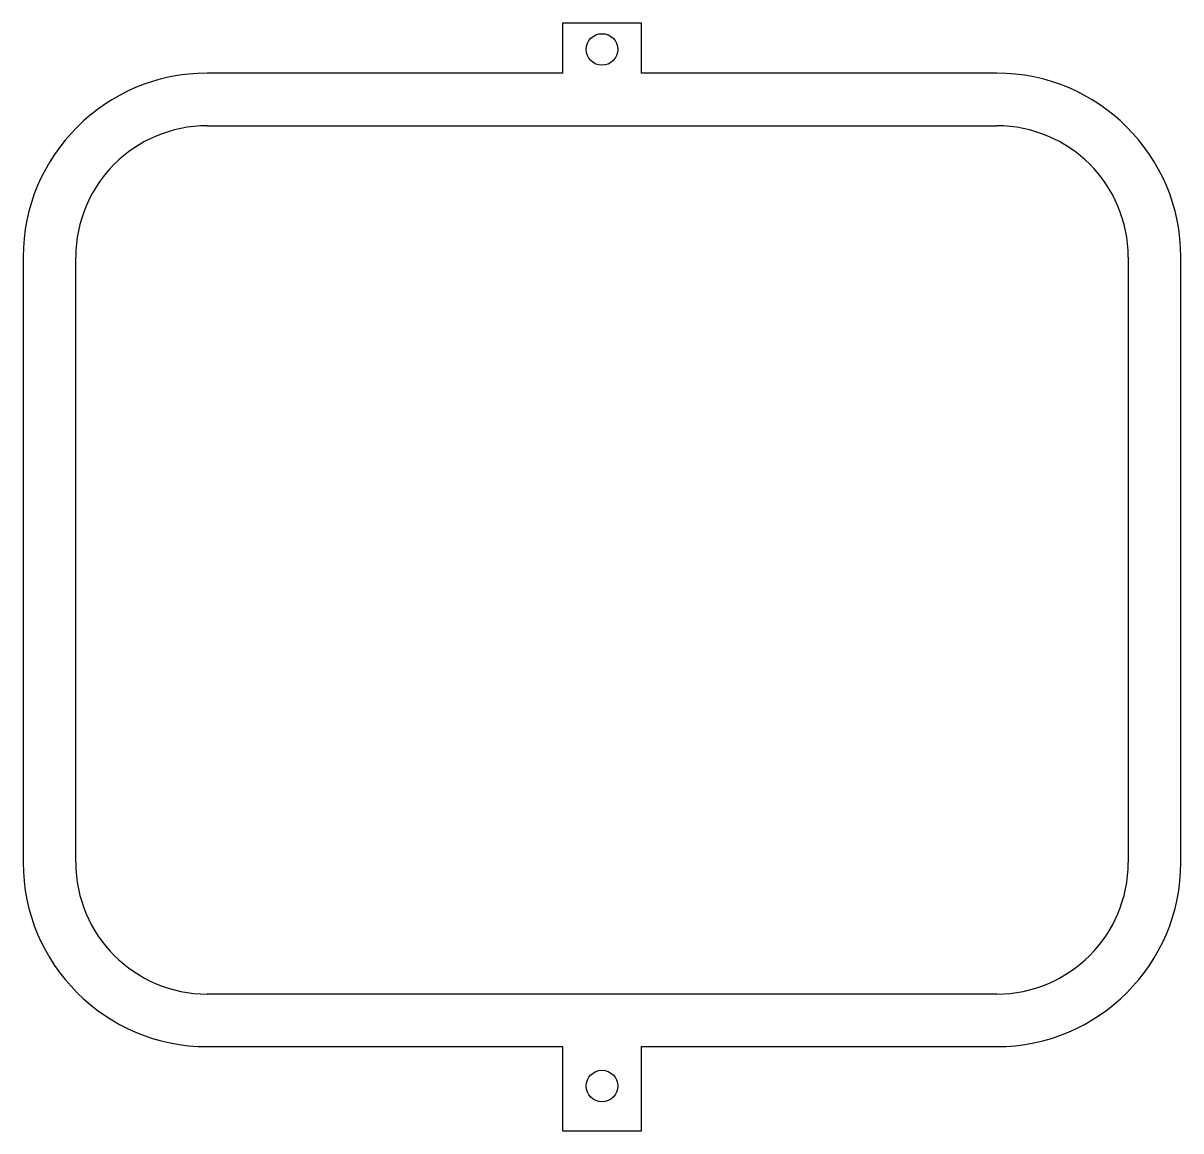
# Model space of a CAD drawing. Header units: millimetres. Extents: x -28 to 16, y 20.3 to 62.4.
import ezdxf

# ---------------------------------------------------------------- set-up
doc = ezdxf.new("R2010")
doc.units = ezdxf.units.MM

msp = doc.modelspace()

# ---------------------------------------------------------------- linework, layer by layer
for p, q in [((-4.5, 62.4, 4.4), (-7.5, 62.4, 4.4)), ((-7.5, 62.4, 4.4), (-7.5, 60.5, 4.4)), ((-4.5, 60.5, 4.4), (-4.5, 62.4, 4.4)), ((-7.5, 60.5, 4.4), (-21, 60.5, 4.4)), ((9, 60.5, 4.4), (-4.5, 60.5, 4.4)), ((-21, 58.5, 4.4), (9, 58.5, 4.4)), ((-28, 53.5, 4.4), (-28, 30.5, 4.4)), ((-26, 30.5, 4.4), (-26, 53.5, 4.4)), ((14, 53.5, 4.4), (14, 30.5, 4.4)), ((16, 30.5, 4.4), (16, 53.5, 4.4)), ((9, 25.5, 4.4), (-21, 25.5, 4.4)), ((-21, 23.5, 4.4), (-7.5, 23.5, 4.4)), ((-7.5, 23.5, 4.4), (-7.5, 20.3, 4.4)), ((-4.5, 20.3, 4.4), (-4.5, 23.5, 4.4)), ((-4.5, 23.5, 4.4), (9, 23.5, 4.4)), ((-7.5, 20.3, 4.4), (-4.5, 20.3, 4.4))]:
    msp.add_line(p, q)
for centre in [(-6, 61.4, 4.4), (-6, 22, 4.4)]:
    msp.add_circle(centre, 0.6)
for centre, radius, start, end in [((-21, 53.5, 4.4), 7, 90, 180), ((9, 53.5, 4.4), 7, 0, 90), ((-21, 53.5, 4.4), 5, 90, 180), ((9, 53.5, 4.4), 5, 0, 90), ((-21, 30.5, 4.4), 7, 180, 270), ((-21, 30.5, 4.4), 5, -180, -90), ((9, 30.5, 4.4), 7, -90, 0), ((9, 30.5, 4.4), 5, 270, 360)]:
    msp.add_arc(centre, radius, start, end)

doc.saveas('drawing.dxf')
